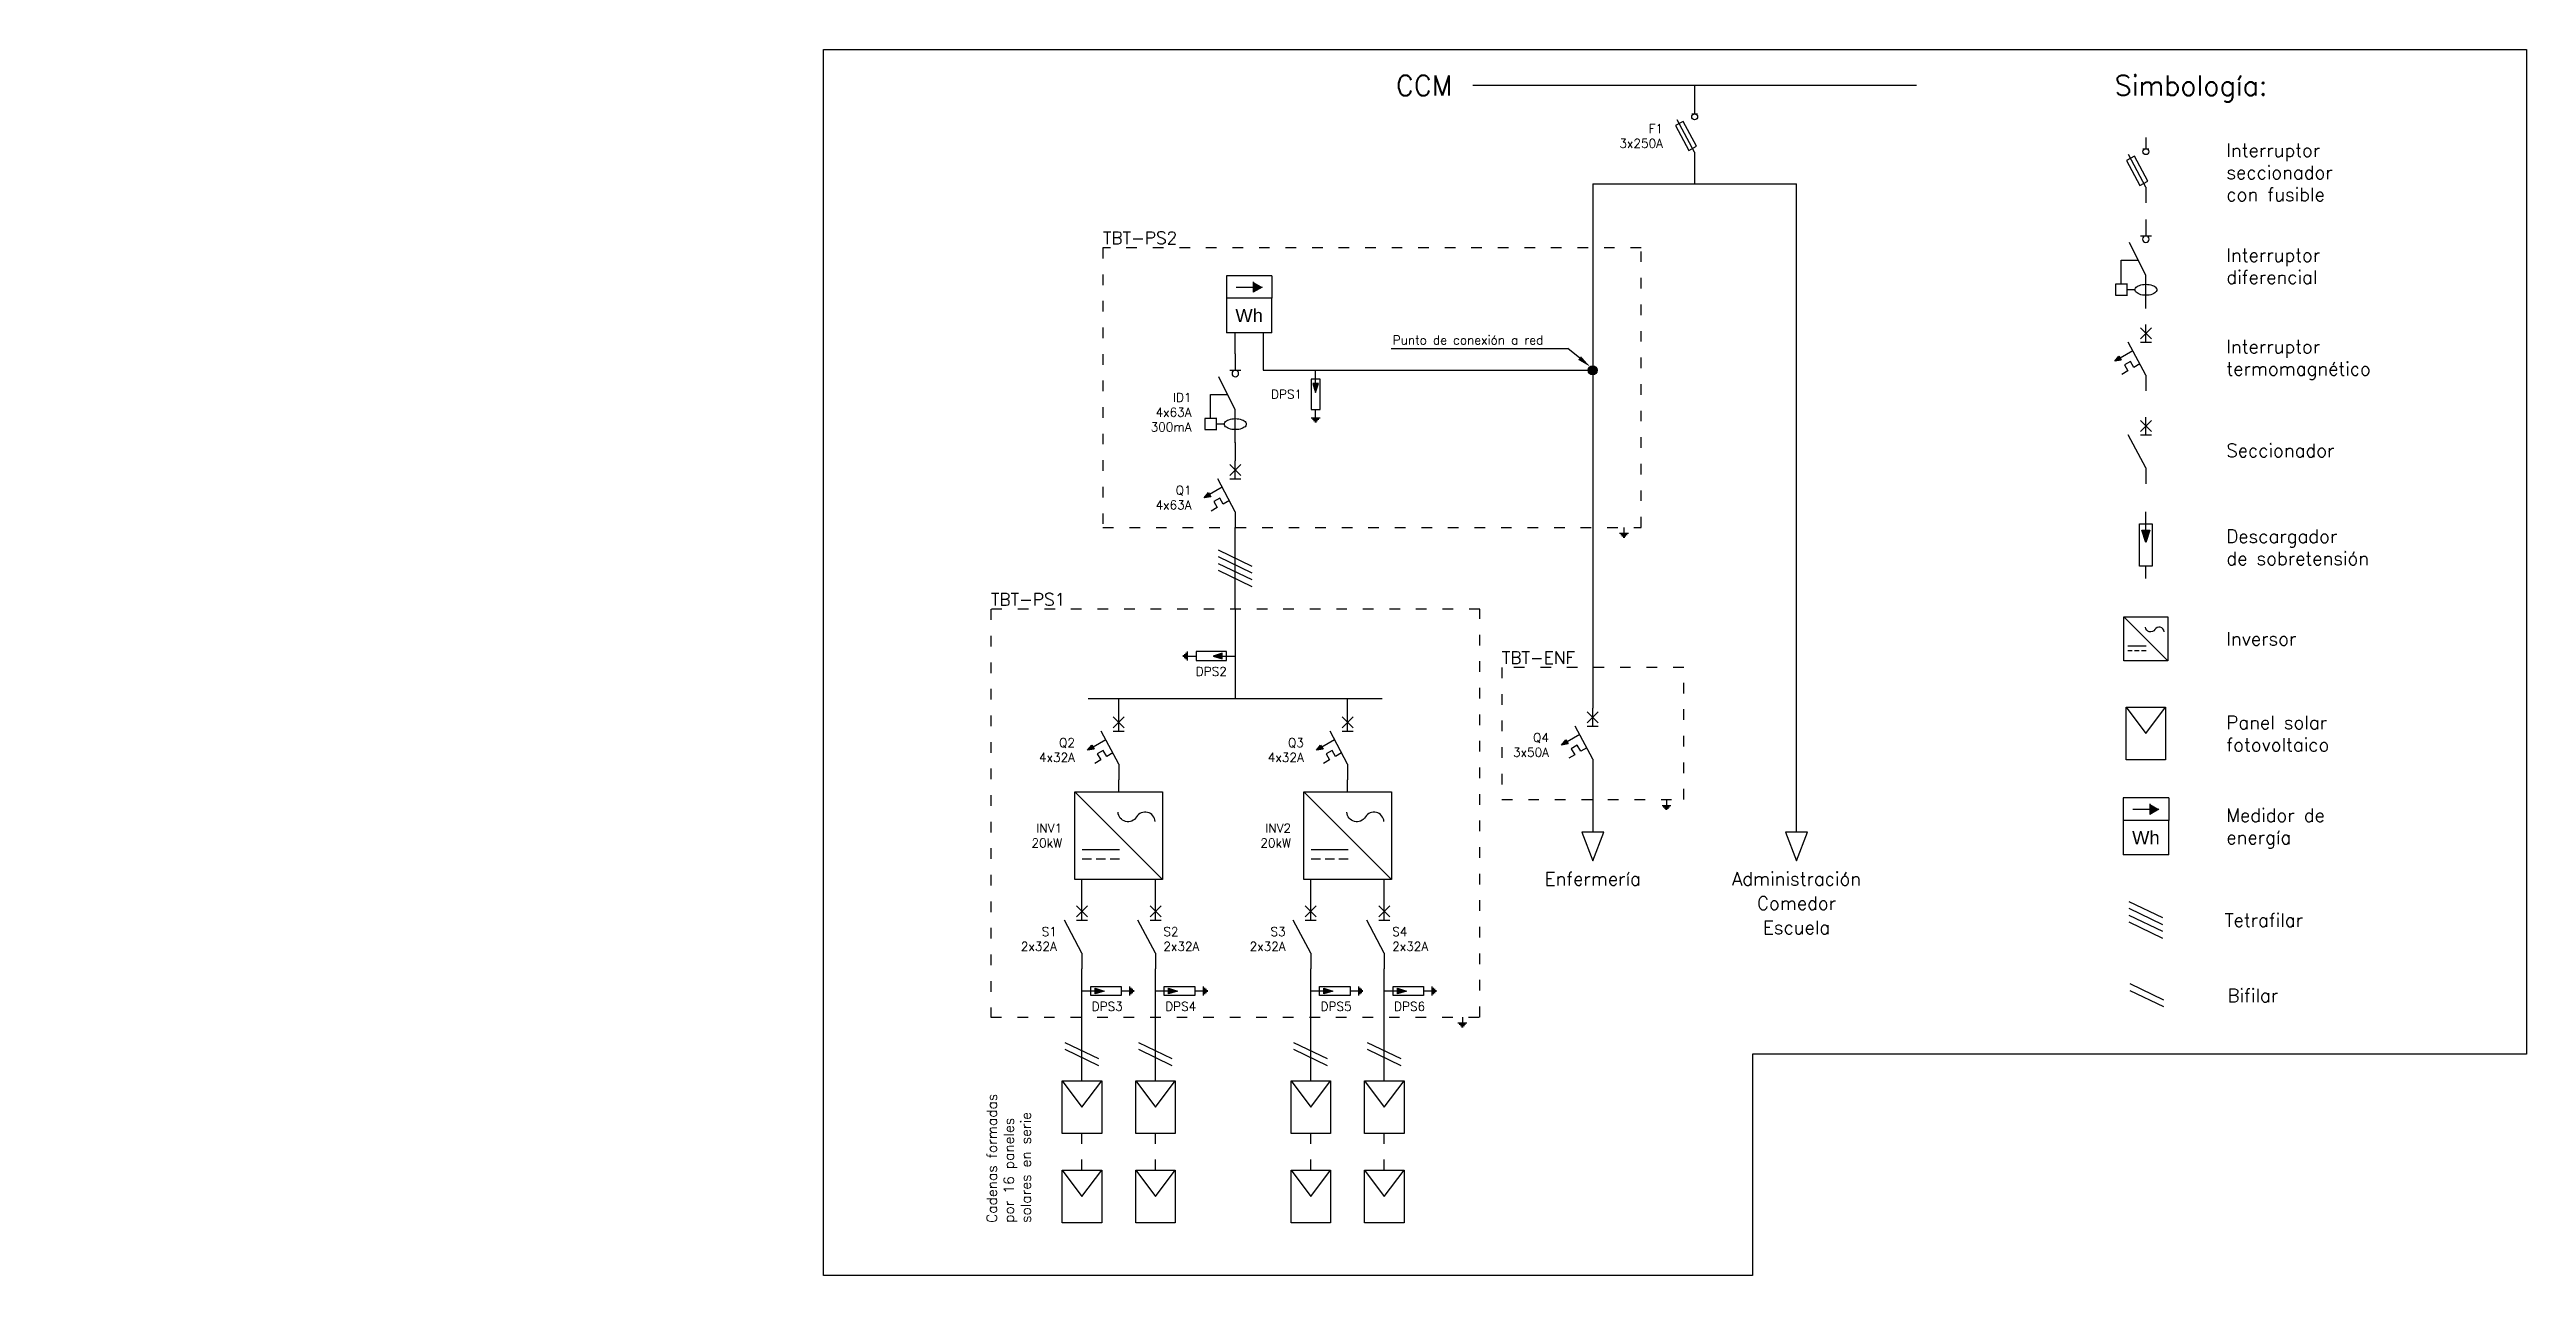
# Model space of a CAD drawing. Header units: inches. Extents: x 48 to 608, y 22 to 299.
import ezdxf
from ezdxf.enums import TextEntityAlignment as Align

# ---------------------------------------------------------------- set-up
doc = ezdxf.new("R2010")
doc.units = ezdxf.units.IN
doc.header["$LTSCALE"] = 0.2
doc.header["$MEASUREMENT"] = 0
doc.linetypes.add('ACAD_ISO03W100', pattern=[30, 12, -18])
doc.styles.add('ROMANS', font='romans')
doc.styles.get("Standard").update_dxf_attribs({"font": 'arial.ttf'})

# ---------------------------------------------------------------- blocks, each defined once
blk = doc.blocks.new('UNI_IA')
h = blk.add_hatch(color=0)
h.dxf.hatch_style = 1
h.paths.add_polyline_path([(-7.42, 3.33), (-5.86, 3.59), (-6.42, 4.55)])
at = {"color": 0}
for p, q in [((0, 7.86), (0, 12.11)), ((0, 0), (-4.19, 7.86)), ((-1.31, 8.65), (1.31, 11.27)), ((-1.31, 11.27), (1.31, 8.65)), ((-1.31, 7.86), (1.31, 7.86)), ((-3.11, 5.82), (-6.14, 4.07)), ((0, 0), (0, -3.76))]:
    blk.add_line(p, q, dxfattribs=at)
blk.add_lwpolyline([(-5.86, 3.59), (-7.42, 3.33), (-6.42, 4.55)], close=True, dxfattribs=at)
blk.add_lwpolyline([(-1.42, 2.67), (-2.86, 1.84), (-3.69, 3.27), (-5.13, 2.44), (-4.3, 1), (-5.74, 0.17)], dxfattribs=at)
blk = doc.blocks.new('UNI_FUS')
at = {"color": 0}
for p, q in [((-0.66, 12.23), (0.66, 12.23)), ((0, 14.78), (0, 12.23)), ((0, 3.56), (-3.92, 10.91)), ((0, 3.56), (0, 0))]:
    blk.add_line(p, q, dxfattribs=at)
blk.add_lwpolyline([(-2.57, 10.52), (-4.35, 9.57), (-1.35, 3.96), (0.43, 4.9)], close=True, dxfattribs=at)
blk.add_circle((0, 11.57), 0.662, dxfattribs=at)
blk = doc.blocks.new('UNI_INV')
at = {"color": 0}
blk.add_lwpolyline([(-9.92, 0), (9.92, 0), (9.92, -19.84), (-9.92, -19.84)], close=True, dxfattribs=at)
for points in [[(9.92, -19.84), (-9.92, 0)], [(-8.24, -13.08), (0.16, -13.08)], [(-8.24, -15.17), (-6.14, -15.17)], [(-5.09, -15.17), (-2.99, -15.17)], [(-1.94, -15.17), (0.16, -15.17)]]:
    blk.add_lwpolyline(points, dxfattribs=at)
blk.add_lwpolyline([(8.22, -6.75, 0.739767), (4.03, -5.71, -0.739767), (-0.16, -4.66)], format="xyb", dxfattribs=at)
blk = doc.blocks.new('UNI_PS')
at = {"color": 0}
blk.add_lwpolyline([(-4.46, 0), (4.46, 0), (4.46, -11.89), (-4.46, -11.89)], close=True, dxfattribs=at)
blk.add_lwpolyline([(-4.46, 0), (0, -5.95), (4.46, 0)], dxfattribs=at)
blk = doc.blocks.new('UNI_Wh')
h = blk.add_hatch(color=0)
h.dxf.hatch_style = 1
h.paths.add_polyline_path([(0.91, -1.37), (0.91, -2.55), (2.95, -2.55)])
h.paths.add_polyline_path([(0.91, -2.55), (0.91, -3.73), (2.95, -2.55)])
at = {"color": 0}
for p, q in [((5.15, 0), (-5.15, 0)), ((-5.15, 0), (-5.15, -5.1)), ((5.15, 0), (5.15, -5.1)), ((-5.15, -5.1), (-5.15, -12.86)), ((5.15, -5.1), (-5.15, -5.1)), ((-2.95, -2.55), (2.95, -2.55)), ((0.91, -1.37), (0.91, -3.73)), ((2.95, -2.55), (0.91, -3.73)), ((5.15, -12.86), (5.15, -5.1))]:
    blk.add_line(p, q, dxfattribs=at)
blk.add_lwpolyline([(5.15, -12.86), (-5.15, -12.86)], dxfattribs=at)
blk.add_text('Wh', height=2.973, dxfattribs=at).set_placement((0, -8.98), align=Align.MIDDLE_CENTER)
blk = doc.blocks.new('UNI_ID')
at = {"color": 0}
for p, q in [((0, 0), (0, -3.73)), ((0, -12.67), (-3.73, -5.22)), ((-1.24, -3.73), (1.24, -3.73)), ((-5.59, -14.65), (-5.59, -9.19)), ((-5.59, -9.19), (-1.74, -9.19)), ((-4.16, -14.65), (-6.89, -14.65)), ((-6.89, -14.65), (-6.89, -17.14)), ((-4.22, -17.14), (-4.22, -14.65)), ((-2.48, -15.89), (-4.22, -15.89)), ((0, -20.12), (0, -12.67)), ((-6.89, -17.14), (-4.16, -17.14))]:
    blk.add_line(p, q, dxfattribs=at)
blk.add_lwpolyline([(-2.46, -15.7), (-2.36, -15.52), (-2.21, -15.32), (-2.01, -15.17), (-1.76, -15.03), (-1.47, -14.9), (-1.12, -14.78), (-0.77, -14.7), (-0.4, -14.68), (0, -14.65), (0.4, -14.68), (0.77, -14.7), (1.12, -14.78), (1.47, -14.9), (1.76, -15.03), (2.01, -15.17), (2.21, -15.32), (2.36, -15.52), (2.46, -15.7), (2.48, -15.89), (2.46, -16.09), (2.36, -16.27), (2.21, -16.47), (2.01, -16.61), (1.76, -16.76), (1.47, -16.89), (1.12, -17.01), (0.77, -17.09), (0.4, -17.11), (0, -17.14), (-0.4, -17.11), (-0.77, -17.09), (-1.12, -17.01), (-1.47, -16.89), (-1.76, -16.76), (-2.01, -16.61), (-2.21, -16.47), (-2.36, -16.27), (-2.46, -16.09), (-2.48, -15.89)], close=True, dxfattribs=at)
at = {"color": 0, "extrusion": (0, 0, -1)}
blk.add_ellipse((0, -4.47), major_axis=(0.527, -0.527), ratio=1, start_param=2.356194490192327, end_param=8.639379797371912, dxfattribs=at)
blk = doc.blocks.new('UNI_DPS')
h = blk.add_hatch(color=0)
h.dxf.hatch_style = 1
h.paths.add_polyline_path([(0.64, -2.95), (0, -2.95), (0, -5)])
h.paths.add_polyline_path([(0, -5), (0, -2.95), (-0.64, -2.95)])
at = {"color": 0}
for p, q in [((0, -1.97), (0, 0)), ((0, -4.44), (0, -1.97)), ((0, -10.83), (0, -8.86))]:
    blk.add_line(p, q, dxfattribs=at)
for points in [[(-1.02, -1.97), (1.02, -1.97), (1.02, -8.86), (-1.02, -8.86)], [(0.64, -2.95), (0, -5), (-0.64, -2.95), (0, -2.95)]]:
    blk.add_lwpolyline(points, close=True, dxfattribs=at)
blk = doc.blocks.new('UNI_SECC')
at = {"color": 0}
for p, q in [((-1.24, 11.76), (1.24, 14.24)), ((-1.24, 14.24), (1.24, 11.76)), ((0, 11.01), (0, 15.04)), ((0, 3.56), (-3.97, 11.01)), ((-1.24, 11.01), (1.24, 11.01)), ((0, 3.56), (0, 0))]:
    blk.add_line(p, q, dxfattribs=at)

msp = doc.modelspace()

# ---------------------------------------------------------------- hatches: boundary and pattern name
h = msp.add_hatch()
h.set_pattern_fill('DOTS', color=0, scale=0.5)
edge = h.paths.add_edge_path()
edge.add_arc((397.12, 226.88), 1.03, 0, 360)

# ---------------------------------------------------------------- linework, layer by layer
for p, q in [((470.32, 291.25), (370, 291.25)), ((397.12, 269.03), (397.12, 150.51)), ((397.12, 269.03), (443.2, 269.03)), ((443.2, 122.55), (443.2, 269.03)), ((404.17, 191.35), (404.17, 190.04)), ((403.16, 190.04), (405.17, 190.04)), ((403.44, 189.75), (404.9, 189.75)), ((403.71, 189.45), (404.62, 189.45)), ((403.98, 189.15), (404.35, 189.15)), ((349.54, 152.66), (283.08, 152.66)), ((289.96, 149.36), (289.96, 152.66)), ((341.69, 149.36), (341.69, 152.66)), ((397.12, 135.47), (397.12, 122.55)), ((413.78, 129.88), (413.78, 128.57)), ((412.78, 128.57), (414.79, 128.57)), ((413.05, 128.27), (414.51, 128.27)), ((413.33, 127.97), (414.24, 127.97)), ((413.6, 127.68), (413.97, 127.68)), ((366.65, 79.41), (368.66, 79.41)), ((366.93, 79.11), (368.39, 79.11)), ((367.2, 78.82), (368.12, 78.82)), ((367.48, 78.52), (367.84, 78.52)), ((367.66, 80.72), (367.66, 79.41))]:
    msp.add_line(p, q)
at = {"color": 0}
for p, q in [((420.16, 291.25), (420.16, 287.38)), ((420.16, 272.6), (420.16, 269.03)), ((316.31, 230.61), (316.31, 235.38)), ((335.47, 216.05), (333.46, 216.05)), ((335.2, 215.75), (333.74, 215.75)), ((334.92, 215.46), (334.01, 215.46)), ((334.65, 215.16), (334.28, 215.16)), ((304.59, 162.12), (304.59, 162.48)), ((304.88, 161.84), (304.88, 162.76)), ((305.18, 161.57), (305.18, 163.03)), ((305.48, 161.29), (305.48, 163.31)), ((292.48, 85.62), (292.48, 87.63)), ((292.77, 85.89), (292.77, 87.35)), ((293.07, 86.16), (293.07, 87.08)), ((293.37, 86.44), (293.37, 86.8)), ((309.1, 85.62), (309.1, 87.63)), ((309.4, 85.89), (309.4, 87.35)), ((309.69, 86.16), (309.69, 87.08)), ((309.99, 86.44), (309.99, 86.8)), ((344.21, 85.62), (344.21, 87.63)), ((344.51, 85.89), (344.51, 87.35)), ((344.81, 86.16), (344.81, 87.08)), ((345.1, 86.44), (345.1, 86.8)), ((360.83, 85.62), (360.83, 87.63)), ((361.13, 85.89), (361.13, 87.35)), ((361.43, 86.16), (361.43, 87.08)), ((361.72, 86.44), (361.72, 86.8))]:
    msp.add_line(p, q, dxfattribs=at)
at = {"linetype": 'ACAD_ISO03W100'}
for p, q in [((281.64, 46.12), (281.64, 54.42)), ((298.27, 46.12), (298.27, 54.42)), ((333.38, 46.12), (333.38, 54.42)), ((350, 46.12), (350, 54.42))]:
    msp.add_line(p, q, dxfattribs=at)
for points in [[(223.22, 299.35), (608.22, 299.35), (608.22, 72.35), (433.22, 72.35), (433.22, 22.35), (223.22, 22.35), (223.22, 299.35)], [(394.64, 122.55), (397.12, 116.02), (399.6, 122.55)], [(440.72, 122.55), (443.2, 116.02), (445.68, 122.55)]]:
    msp.add_lwpolyline(points, close=True)
for points in [[(286.38, 191.35), (408.07, 191.35), (408.07, 254.55), (286.38, 254.55)], [(261.06, 80.72), (371.56, 80.72), (371.56, 172.87), (261.06, 172.87)], [(376.56, 129.88), (417.69, 129.88), (417.69, 159.72), (376.56, 159.72)]]:
    msp.add_lwpolyline(points, close=True, dxfattribs=at)
for points in [[(322.57, 235.38), (322.57, 226.88), (397.12, 226.88)], [(316.31, 210.6), (316.31, 206.39)], [(316.31, 172.87), (316.31, 191.35)], [(320.12, 182.58), (312.5, 186.24)], [(320.12, 181.05), (312.5, 184.71)], [(320.12, 179.51), (312.5, 183.17)], [(320.12, 177.98), (312.5, 181.64)], [(316.31, 172.87), (316.31, 152.66)], [(289.96, 131.66), (289.96, 134.32)], [(341.69, 131.66), (341.69, 134.32)], [(281.64, 106.65), (281.64, 111.82)], [(298.27, 106.65), (298.27, 111.82)], [(333.38, 106.65), (333.38, 111.82)], [(350, 106.65), (350, 111.82)], [(281.64, 66.32), (281.64, 91.61)], [(298.27, 66.32), (298.27, 91.61)], [(333.38, 66.32), (333.38, 91.61)], [(350, 66.32), (350, 91.61)], [(285.45, 71.27), (277.84, 74.93)], [(285.45, 69.73), (277.84, 73.39)], [(302.07, 71.27), (294.46, 74.93)], [(302.07, 69.73), (294.46, 73.39)], [(337.19, 71.27), (329.57, 74.93)], [(337.19, 69.73), (329.57, 73.39)], [(353.81, 71.27), (346.19, 74.93)], [(353.81, 69.73), (346.19, 73.39)]]:
    msp.add_lwpolyline(points)
at = {"linetype": 'ByBlock', "lineweight": -2}
for points in [[(351.54, 231.81), (391.49, 231.81)], [(394.96, 228.98), (391.49, 231.81)]]:
    msp.add_lwpolyline(points, dxfattribs=at)
at = {"color": 1}
for points in [[(525.99, 103.12), (518.38, 106.78)], [(525.99, 101.58), (518.38, 105.24)], [(525.99, 100.05), (518.38, 103.71)], [(525.99, 98.51), (518.38, 102.17)], [(526.25, 84.56), (518.64, 88.22)], [(526.25, 83.02), (518.64, 86.68)]]:
    msp.add_lwpolyline(points, dxfattribs=at)
msp.add_circle((397.12, 226.88), 1.03)
msp.add_solid([(394.46, 230.05), (396.51, 227.72), (393.82, 229.25)])

# ---------------------------------------------------------------- block references
at = {"color": 0}
for name, p in [('UNI_FUS', (420.16, 272.6)), ('UNI_Wh', (319.44, 248.24)), ('UNI_INV', (289.96, 131.66)), ('UNI_INV', (341.69, 131.66)), ('UNI_PS', (281.64, 66.32)), ('UNI_PS', (298.27, 66.32)), ('UNI_PS', (333.38, 66.32)), ('UNI_PS', (350, 66.32)), ('UNI_PS', (281.64, 46.12)), ('UNI_PS', (298.27, 46.12)), ('UNI_PS', (333.38, 46.12)), ('UNI_PS', (350, 46.12))]:
    msp.add_blockref(name, p, dxfattribs=at)
at = {"color": 1}
for name, p in [('UNI_FUS', (522.18, 264.71)), ('UNI_ID', (522.18, 260.97)), ('UNI_SECC', (522.18, 201.26)), ('UNI_PS', (522.18, 150.73)), ('UNI_Wh', (522.18, 130.26))]:
    msp.add_blockref(name, p, dxfattribs=at)
for name, p, xscale, yscale, zscale in [('UNI_IA', (522.18, 225.78), 0.94766589221554, 0.94766589221554, 0.94766589221554), ('UNI_DPS', (522.18, 194.88), 1.386595447090773, 1.386595447090773, 1.386595447090773), ('UNI_INV', (522.18, 171.15), 0.5, 0.5, 0.5)]:
    msp.add_blockref(name, p, dxfattribs=dict(at, xscale=xscale, yscale=yscale, zscale=zscale))
for name, p in [('UNI_ID', (316.31, 230.61)), ('UNI_SECC', (281.64, 91.61)), ('UNI_SECC', (298.27, 91.61)), ('UNI_SECC', (333.38, 91.61)), ('UNI_SECC', (350, 91.61))]:
    msp.add_blockref(name, p)
at = {"xscale": -1}
msp.add_blockref('UNI_DPS', (334.47, 226.88), dxfattribs=at)
at = {"xscale": 0.94766589221554, "yscale": 0.94766589221554, "zscale": 0.94766589221554}
for p in [(316.31, 194.92), (289.96, 137.88), (341.69, 137.88), (397.12, 139.04)]:
    msp.add_blockref('UNI_IA', p, dxfattribs=at)
at = {"xscale": -1, "rotation": 270}
msp.add_blockref('UNI_DPS', (316.31, 162.3), dxfattribs=at)
at = {"rotation": 90}
for p in [(281.64, 86.62), (298.27, 86.62), (333.38, 86.62), (350, 86.62)]:
    msp.add_blockref('UNI_DPS', p, dxfattribs=at)

# ---------------------------------------------------------------- texts
at = {"style": 'ROMANS'}
msp.add_text('CCM', height=4.5, dxfattribs=at).set_placement((365.36, 291.25), align=Align.MIDDLE_RIGHT)
msp.add_text('Simbología:', height=4.5, dxfattribs=at).set_placement((515.11, 291.25), align=Align.MIDDLE_LEFT)
for s, p in [('TBT-PS2', (286.38, 254.55)), ('TBT-PS1', (261.06, 172.87)), ('TBT-ENF', (376.56, 159.72))]:
    msp.add_text(s, height=2.8, dxfattribs=at).set_placement(p, align=Align.BOTTOM_LEFT)
msp.add_text('Enfermería', height=3, dxfattribs=at).set_placement((397.12, 113.47), align=Align.TOP_CENTER)
at = {"char_height": 2}
for s, insert, attachment_point in [('\\pxqr;{\\Fromans|c0;F1\\P3x250A}', (413, 279.83), 6), ('\\pxqr;{\\Fromans|c0;ID1\\P4x63A\\P300mA}', (306.42, 217.4), 6), ('\\pxqr;{\\Fromans|c0;DPS1}', (331.4, 221.47), 6), ('\\pxqr;{\\Fromans|c0;Q1\\P4x63A}', (306.42, 198.11), 6), ('\\pxqc;{\\Fromans|c0;DPS2}', (310.89, 159.83), 2), ('\\pxqr;{\\Fromans|c0;Q2\\P4x32A}', (280.07, 141.07), 6), ('\\pxqr;{\\Fromans|c0;Q3\\P4x32A}', (331.8, 141.07), 6), ('\\pxqr;{\\Fromans|c0;Q4\\P3x50A}', (387.23, 142.23), 6), ('{\\Fromans|c0;INV1\\P\\pxqr;20kW}', (277.17, 121.74), 6), ('{\\Fromans|c0;INV2\\P\\pxqr;20kW}', (328.91, 121.74), 6), ('\\pxqr;{\\Fromans|c0;S1\\P2x32A}', (275.96, 98.37), 6), ('\\pxql;{\\Fromans|c0;S2\\P2x32A}', (300.04, 95.7), 7), ('\\pxqr;{\\Fromans|c0;S3\\P2x32A}', (327.69, 98.37), 6), ('\\pxql;{\\Fromans|c0;S4\\P2x32A}', (351.78, 95.7), 7), ('\\pxqc;{\\Fromans|c0;DPS3}', (287.35, 84.15), 2), ('\\pxqc;{\\Fromans|c0;DPS4}', (303.97, 84.15), 2), ('\\pxqc;{\\Fromans|c0;DPS5}', (339.09, 84.15), 2), ('\\pxqc;{\\Fromans|c0;DPS6}', (355.71, 84.15), 2)]:
    msp.add_mtext_dynamic_manual_height_columns(s, width=10.9686, gutter_width=50, heights=[15.92], dxfattribs=dict(at, insert=insert, attachment_point=attachment_point))
at = {"style": 'ROMANS'}
for s, insert, char_height, width, attachment_point in [('Interruptor \\Pseccionador \\Pcon fusible', (540.38, 271.6), 3, 81.1179, 4), ('Interruptor \\Pdiferencial', (540.38, 250.41), 3, 48.5271, 4), ('Punto de conexión a red', (351.91, 234.72), 2, 39.9129, 1), ('Interruptor \\Ptermomagnético', (540.38, 229.23), 3, 62.1664, 4), ('Seccionador', (540.38, 208.78), 3, 66.6171, 4), ('Descargador \\Pde sobretensión', (540.38, 186.87), 3, 66.6171, 4), ('Inversor', (540.38, 166.19), 3, 16.9414, 4), ('Panel solar fotovoltaico', (540.38, 144.78), 3, 34.3784, 4), ('Medidor de \\Penergía', (540.38, 123.33), 3, 44.22, 4), ('Tetrafilar', (539.95, 102.65), 3, 19.5257, 4), ('Bifilar', (540.64, 85.62), 3, 12.06, 4)]:
    msp.add_mtext(s, dxfattribs=dict(at, insert=insert, char_height=char_height, width=width, attachment_point=attachment_point))
at = {"insert": (443.2, 113.47), "char_height": 3, "width": 31.8729, "attachment_point": 2, "line_spacing_factor": 1.1, "style": 'ROMANS'}
msp.add_mtext('Administración Comedor Escuela', dxfattribs=at)
at = {"insert": (265.11, 34.23), "char_height": 2.3, "attachment_point": 4, "rotation": 90}
msp.add_mtext_dynamic_manual_height_columns('\\pxql;{\\Fromans|c0;Cadenas formadas por 16 paneles solares en serie}', width=36.6163, gutter_width=50, heights=[18.01], dxfattribs=at)

doc.saveas('drawing.dxf')
